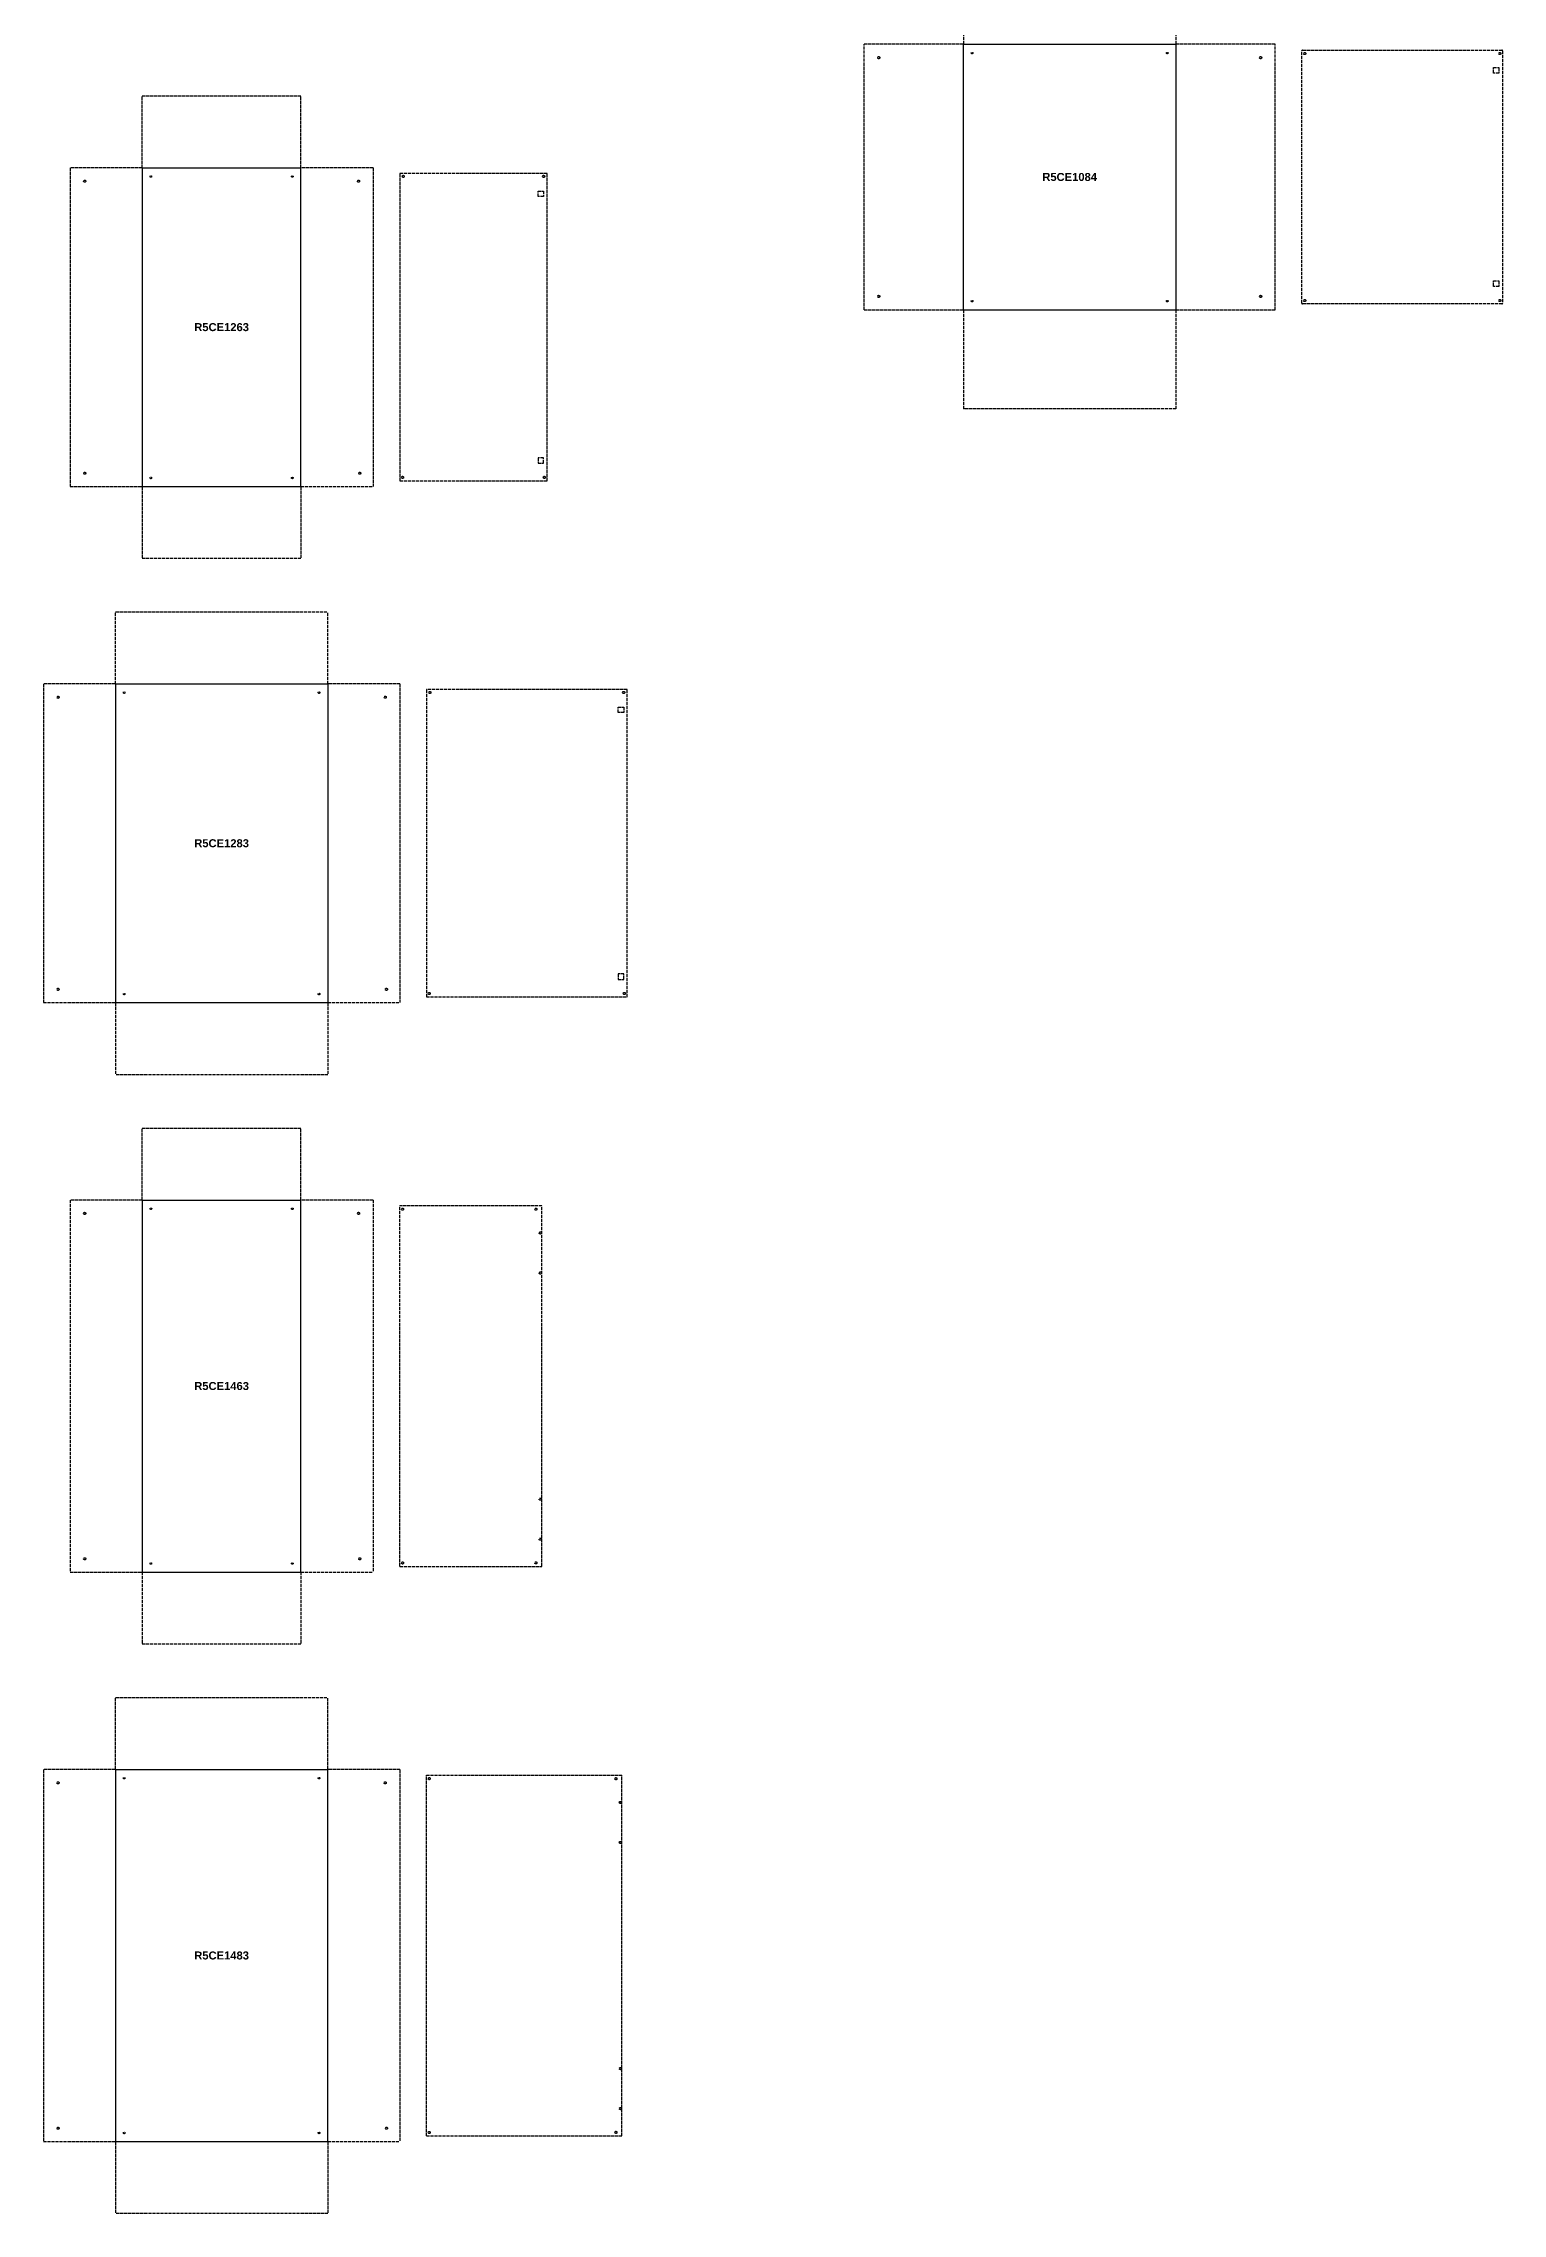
# Model space of a CAD drawing. Header units: millimetres. Extents: x 2534 to 26841, y -1711 to 16753.
# Drawn here: x 9674 to 15141, y -1711 to 6425 of the extents above; entities that cross this region are included whole.
import ezdxf

# ---------------------------------------------------------------- set-up
doc = ezdxf.new("R2010")
doc.units = ezdxf.units.MM
doc.linetypes.add('ACAD_ISO02W100', pattern=[15, 12, -3])
doc.styles.get("Standard").update_dxf_attribs({"font": 'arial.ttf'})

# ---------------------------------------------------------------- blocks, each defined once
blk = doc.blocks.new('A$C11C00261')
at = {"linetype": 'ACAD_ISO02W100', "lineweight": 30}
for p, q in [((0, 20.4), (20.4, 20.4)), ((0, 0), (0, 20.4)), ((20.4, 0), (0, 0)), ((20.4, 20.4), (20.4, 0))]:
    blk.add_line(p, q, dxfattribs=at)

msp = doc.modelspace()

# ---------------------------------------------------------------- linework, layer by layer
at = {"linetype": 'ACAD_ISO02W100', "lineweight": 30}
for p, q in [((13120.8, 6793.9), (13120.8, 6421.9)), ((13916.8, 6793.9), (13916.8, 6421.9)), ((13120.8, 6421.9), (12748.8, 6421.9)), ((12748.8, 5426.9), (12748.8, 6421.9)), ((14288.8, 6421.9), (13916.8, 6421.9)), ((14288.8, 5426.9), (14288.8, 6421.9)), ((14388.8, 5450.9), (14388.8, 6397.9)), ((14391.3, 6400.4), (15138.3, 6400.4)), ((15140.8, 6397.9), (15140.8, 5450.9)), ((15106.6, 6334.6), (15127, 6334.6)), ((15106.6, 6314.2), (15106.6, 6334.6)), ((15127, 6314.2), (15106.6, 6314.2)), ((15127, 6334.6), (15127, 6314.2)), ((10043.8, 6228.9), (10638.8, 6228.9)), ((10043.8, 5958.9), (10043.8, 6228.9)), ((10638.8, 5958.9), (10638.8, 6228.9)), ((9773.8, 5958.9), (9773.8, 4763.9)), ((10043.8, 5958.9), (9773.8, 5958.9)), ((10908.8, 5958.9), (10638.8, 5958.9)), ((10908.8, 5958.9), (10908.8, 4763.9)), ((11560.8, 5937.4), (11008.8, 5937.4)), ((11008.8, 5937.4), (11008.8, 4785.4)), ((11560.8, 4785.4), (11560.8, 5937.4)), ((15106.6, 5514.2), (15106.6, 5534.6)), ((15106.6, 5534.6), (15127, 5534.6)), ((15127, 5534.6), (15127, 5514.2)), ((13120.8, 5426.9), (13120.8, 5459.2)), ((15127, 5514.2), (15106.6, 5514.2)), ((12748.8, 5426.9), (13120.8, 5426.9)), ((13120.8, 5426.9), (13120.8, 5054.9)), ((13916.8, 5426.9), (13916.8, 5054.9)), ((13916.8, 5426.9), (14288.8, 5426.9)), ((15138.3, 5448.4), (14391.3, 5448.4)), ((13916.8, 5054.9), (13120.8, 5054.9)), ((9773.8, 4763.9), (10043.8, 4763.9)), ((10043.8, 4763.9), (10043.8, 4493.9)), ((10638.8, 4763.9), (10908.8, 4763.9)), ((10638.8, 4763.9), (10638.8, 4493.9)), ((11008.8, 4785.4), (11560.8, 4785.4)), ((10638.8, 4493.9), (10043.8, 4493.9)), ((9943.8, 4293.9), (10738.8, 4293.9)), ((9943.8, 4023.9), (9943.8, 4293.9)), ((10738.8, 4023.9), (10738.8, 4293.9)), ((9673.8, 4023.9), (9673.8, 2828.9)), ((9943.8, 4023.9), (9673.8, 4023.9)), ((11008.8, 4023.9), (10738.8, 4023.9)), ((11008.8, 4023.9), (11008.8, 2828.9)), ((11860.8, 4002.4), (11108.8, 4002.4)), ((11108.8, 4002.4), (11108.8, 2850.4)), ((11860.8, 2850.4), (11860.8, 4002.4)), ((11108.8, 2850.4), (11860.8, 2850.4)), ((9673.8, 2828.9), (9943.8, 2828.9)), ((9943.8, 2828.9), (9943.8, 2558.9)), ((10738.8, 2828.9), (11008.8, 2828.9)), ((10738.8, 2828.9), (10738.8, 2558.9)), ((10738.8, 2558.9), (9943.8, 2558.9)), ((10043.8, 2358.9), (10638.8, 2358.9)), ((10043.8, 2088.9), (10043.8, 2358.9)), ((10638.8, 2088.9), (10638.8, 2358.9)), ((9773.8, 2088.9), (9773.8, 693.9)), ((10043.8, 2088.9), (9773.8, 2088.9)), ((10908.8, 2088.9), (10638.8, 2088.9)), ((10908.8, 2088.9), (10908.8, 693.9)), ((11541.3, 2067.4), (11008.8, 2067.4)), ((11008.8, 715.4), (11008.8, 2067.4)), ((11541.3, 715.4), (11541.3, 2067.4)), ((9773.8, 693.9), (10043.8, 693.9)), ((10043.8, 693.9), (10043.8, 423.9)), ((10638.8, 693.9), (10908.8, 693.9)), ((10638.8, 693.9), (10638.8, 423.9)), ((11008.8, 715.4), (11541.3, 715.4)), ((10638.8, 423.9), (10043.8, 423.9)), ((9943.8, 223.9), (10738.8, 223.9)), ((9943.8, -46.1), (9943.8, 223.9)), ((10738.8, -46.1), (10738.8, 223.9)), ((9673.8, -46.1), (9673.8, -1441.1)), ((9943.8, -46.1), (9673.8, -46.1)), ((11008.8, -46.1), (10738.8, -46.1)), ((11008.8, -46.1), (11008.8, -1441.1)), ((11108.8, -67.6), (11841.3, -67.6)), ((11108.8, -1419.6), (11108.8, -67.6)), ((11841.3, -1419.6), (11841.3, -67.6)), ((9673.8, -1441.1), (9943.8, -1441.1)), ((9943.8, -1441.1), (9943.8, -1711.1)), ((10738.8, -1441.1), (11008.8, -1441.1)), ((10738.8, -1441.1), (10738.8, -1711.1)), ((11108.8, -1419.6), (11841.3, -1419.6)), ((10738.8, -1711.1), (9943.8, -1711.1))]:
    msp.add_line(p, q, dxfattribs=at)
at = {"lineweight": 30}
for p, q in [((13120.8, 5426.9), (13120.8, 6421.9)), ((13120.8, 6421.9), (13916.8, 6421.9)), ((13916.8, 6421.9), (13916.8, 5426.9)), ((10043.8, 5958.9), (10638.8, 5958.9)), ((10043.8, 5958.9), (10043.8, 4763.9)), ((10638.8, 4763.9), (10638.8, 5958.9)), ((13120.8, 5426.9), (13916.8, 5426.9)), ((10043.8, 4763.9), (10638.8, 4763.9)), ((9943.8, 4023.9), (10738.8, 4023.9)), ((9943.8, 4023.9), (9943.8, 2828.9)), ((10738.8, 4023.9), (10738.8, 2828.9)), ((9943.8, 2828.9), (10738.8, 2828.9)), ((10043.8, 2088.9), (10638.8, 2088.9)), ((10043.8, 2088.9), (10043.8, 693.9)), ((10638.8, 693.9), (10638.8, 2088.9)), ((10043.8, 693.9), (10638.8, 693.9)), ((9943.8, -46.1), (10738.8, -46.1)), ((9943.8, -46.1), (9943.8, -1441.1)), ((10738.8, -1441.1), (10738.8, -46.1)), ((9943.8, -1441.1), (10738.8, -1441.1))]:
    msp.add_line(p, q, dxfattribs=at)
at = {"linetype": 'ACAD_ISO02W100'}
msp.add_line((11835.3, -169.6), (11841.3, -169.6), dxfattribs=at)
at = {"linetype": 'ACAD_ISO02W100', "lineweight": 30}
for centre, radius in [((12803.3, 6371.9), 4), ((13153.3, 6389.4), 3), ((13884.3, 6389.4), 3), ((14234.3, 6371.9), 4), ((14399.3, 6387.4), 4), ((15130.3, 6387.4), 4), ((9828.3, 5908.9), 4), ((10076.3, 5926.4), 3), ((10606.3, 5926.4), 3), ((10854.3, 5908.9), 4), ((11021.8, 5926.9), 4), ((11547.8, 5926.9), 4), ((12803.3, 5476.9), 4), ((13153.3, 5459.4), 3), ((13884.3, 5459.4), 3), ((14234.3, 5476.9), 4), ((14399.3, 5461.4), 4), ((15130.3, 5461.4), 4), ((9828.3, 4813.9), 4), ((10858.8, 4813.9), 4), ((11019.3, 4798.4), 4), ((11550.3, 4798.4), 4), ((10076.3, 4796.4), 3), ((10606.3, 4796.4), 3), ((9976.3, 3991.4), 3), ((10706.3, 3991.4), 3), ((11121.8, 3991.9), 4), ((11847.8, 3991.9), 4), ((9728.3, 3973.9), 4), ((10954.3, 3973.9), 4), ((9728.3, 2878.9), 4), ((9976.3, 2861.4), 3), ((10706.3, 2861.4), 3), ((10958.8, 2878.9), 4), ((11119.3, 2863.4), 4), ((11850.3, 2863.4), 4), ((9828.3, 2038.9), 4), ((10076.3, 2056.4), 3), ((10606.3, 2056.4), 3), ((10854.3, 2038.9), 4), ((11019.3, 2054.6), 4), ((11518.8, 2054.4), 4), ((11535.3, 1965.4), 4), ((11535.3, 1815.4), 4), ((11535.3, 967.4), 4), ((11535.3, 817.4), 4), ((9828.3, 743.9), 4), ((10858.8, 743.9), 4), ((11518.8, 728.4), 4), ((10076.3, 726.4), 3), ((10606.3, 726.4), 3), ((11019.3, 728.2), 4), ((9976.3, -78.6), 3), ((10706.3, -78.6), 3), ((11119.3, -80.4), 4), ((11818.8, -80.6), 4), ((9728.3, -96.1), 4), ((10954.3, -96.1), 4), ((11835.3, -169.6), 4), ((11835.3, -319.6), 4), ((11835.3, -1167.6), 4), ((11835.3, -1317.6), 4), ((9728.3, -1391.1), 4), ((9976.3, -1408.6), 3), ((10706.3, -1408.6), 3), ((10958.8, -1391.1), 4), ((11119.3, -1406.8), 4), ((11818.8, -1406.6), 4)]:
    msp.add_circle(centre, radius, dxfattribs=at)
for centre, start, end in [((14391.3, 6397.9), 90, 180), ((15138.3, 6397.9), 0, 90), ((14391.3, 5450.9), 180, 270), ((15138.3, 5450.9), 270, 0)]:
    msp.add_arc(centre, 2.5, start, end, dxfattribs=at)

# ---------------------------------------------------------------- block references
for p in [(11527.5, 5851.2), (11827.5, 3916.2)]:
    msp.add_blockref('A$C11C00261', p, dxfattribs=at)
at = {"linetype": 'ACAD_ISO02W100', "lineweight": 30, "xscale": -1, "rotation": 180}
for p in [(11527.5, 4871.6), (11827.5, 2936.6)]:
    msp.add_blockref('A$C11C00261', p, dxfattribs=at)

# ---------------------------------------------------------------- texts
at = {"linetype": 'ACAD_ISO02W100', "char_height": 30, "attachment_point": 5}
for s, width, insert in [('{\\f@Arial Unicode MS|b1|i0|c204|p34;R5\\f@Arial Unicode MS|b1|i0|c0|p34;CE\\f@Arial Unicode MS|b1|i0|c204|p34;1084}', 163.575, (13518.8, 5924.4)), ('{\\f@Arial Unicode MS|b1|i0|c204|p34;R5CE1263}', 205.915, (10341.3, 5361.4)), ('{\\f@Arial Unicode MS|b1|i0|c204|p34;R5CE1283}', 205.915, (10341.3, 3426.4)), ('{\\f@Arial Unicode MS|b1|i0|c204|p34;R5CE1463}', 205.915, (10341.3, 1391.4)), ('{\\f@Arial Unicode MS|b1|i0|c204|p34;R5CE1483}', 205.915, (10341.3, -743.6))]:
    msp.add_mtext_dynamic_manual_height_columns(s, width=width, gutter_width=12.5, heights=[0], dxfattribs=dict(at, insert=insert))

doc.saveas('drawing.dxf')
